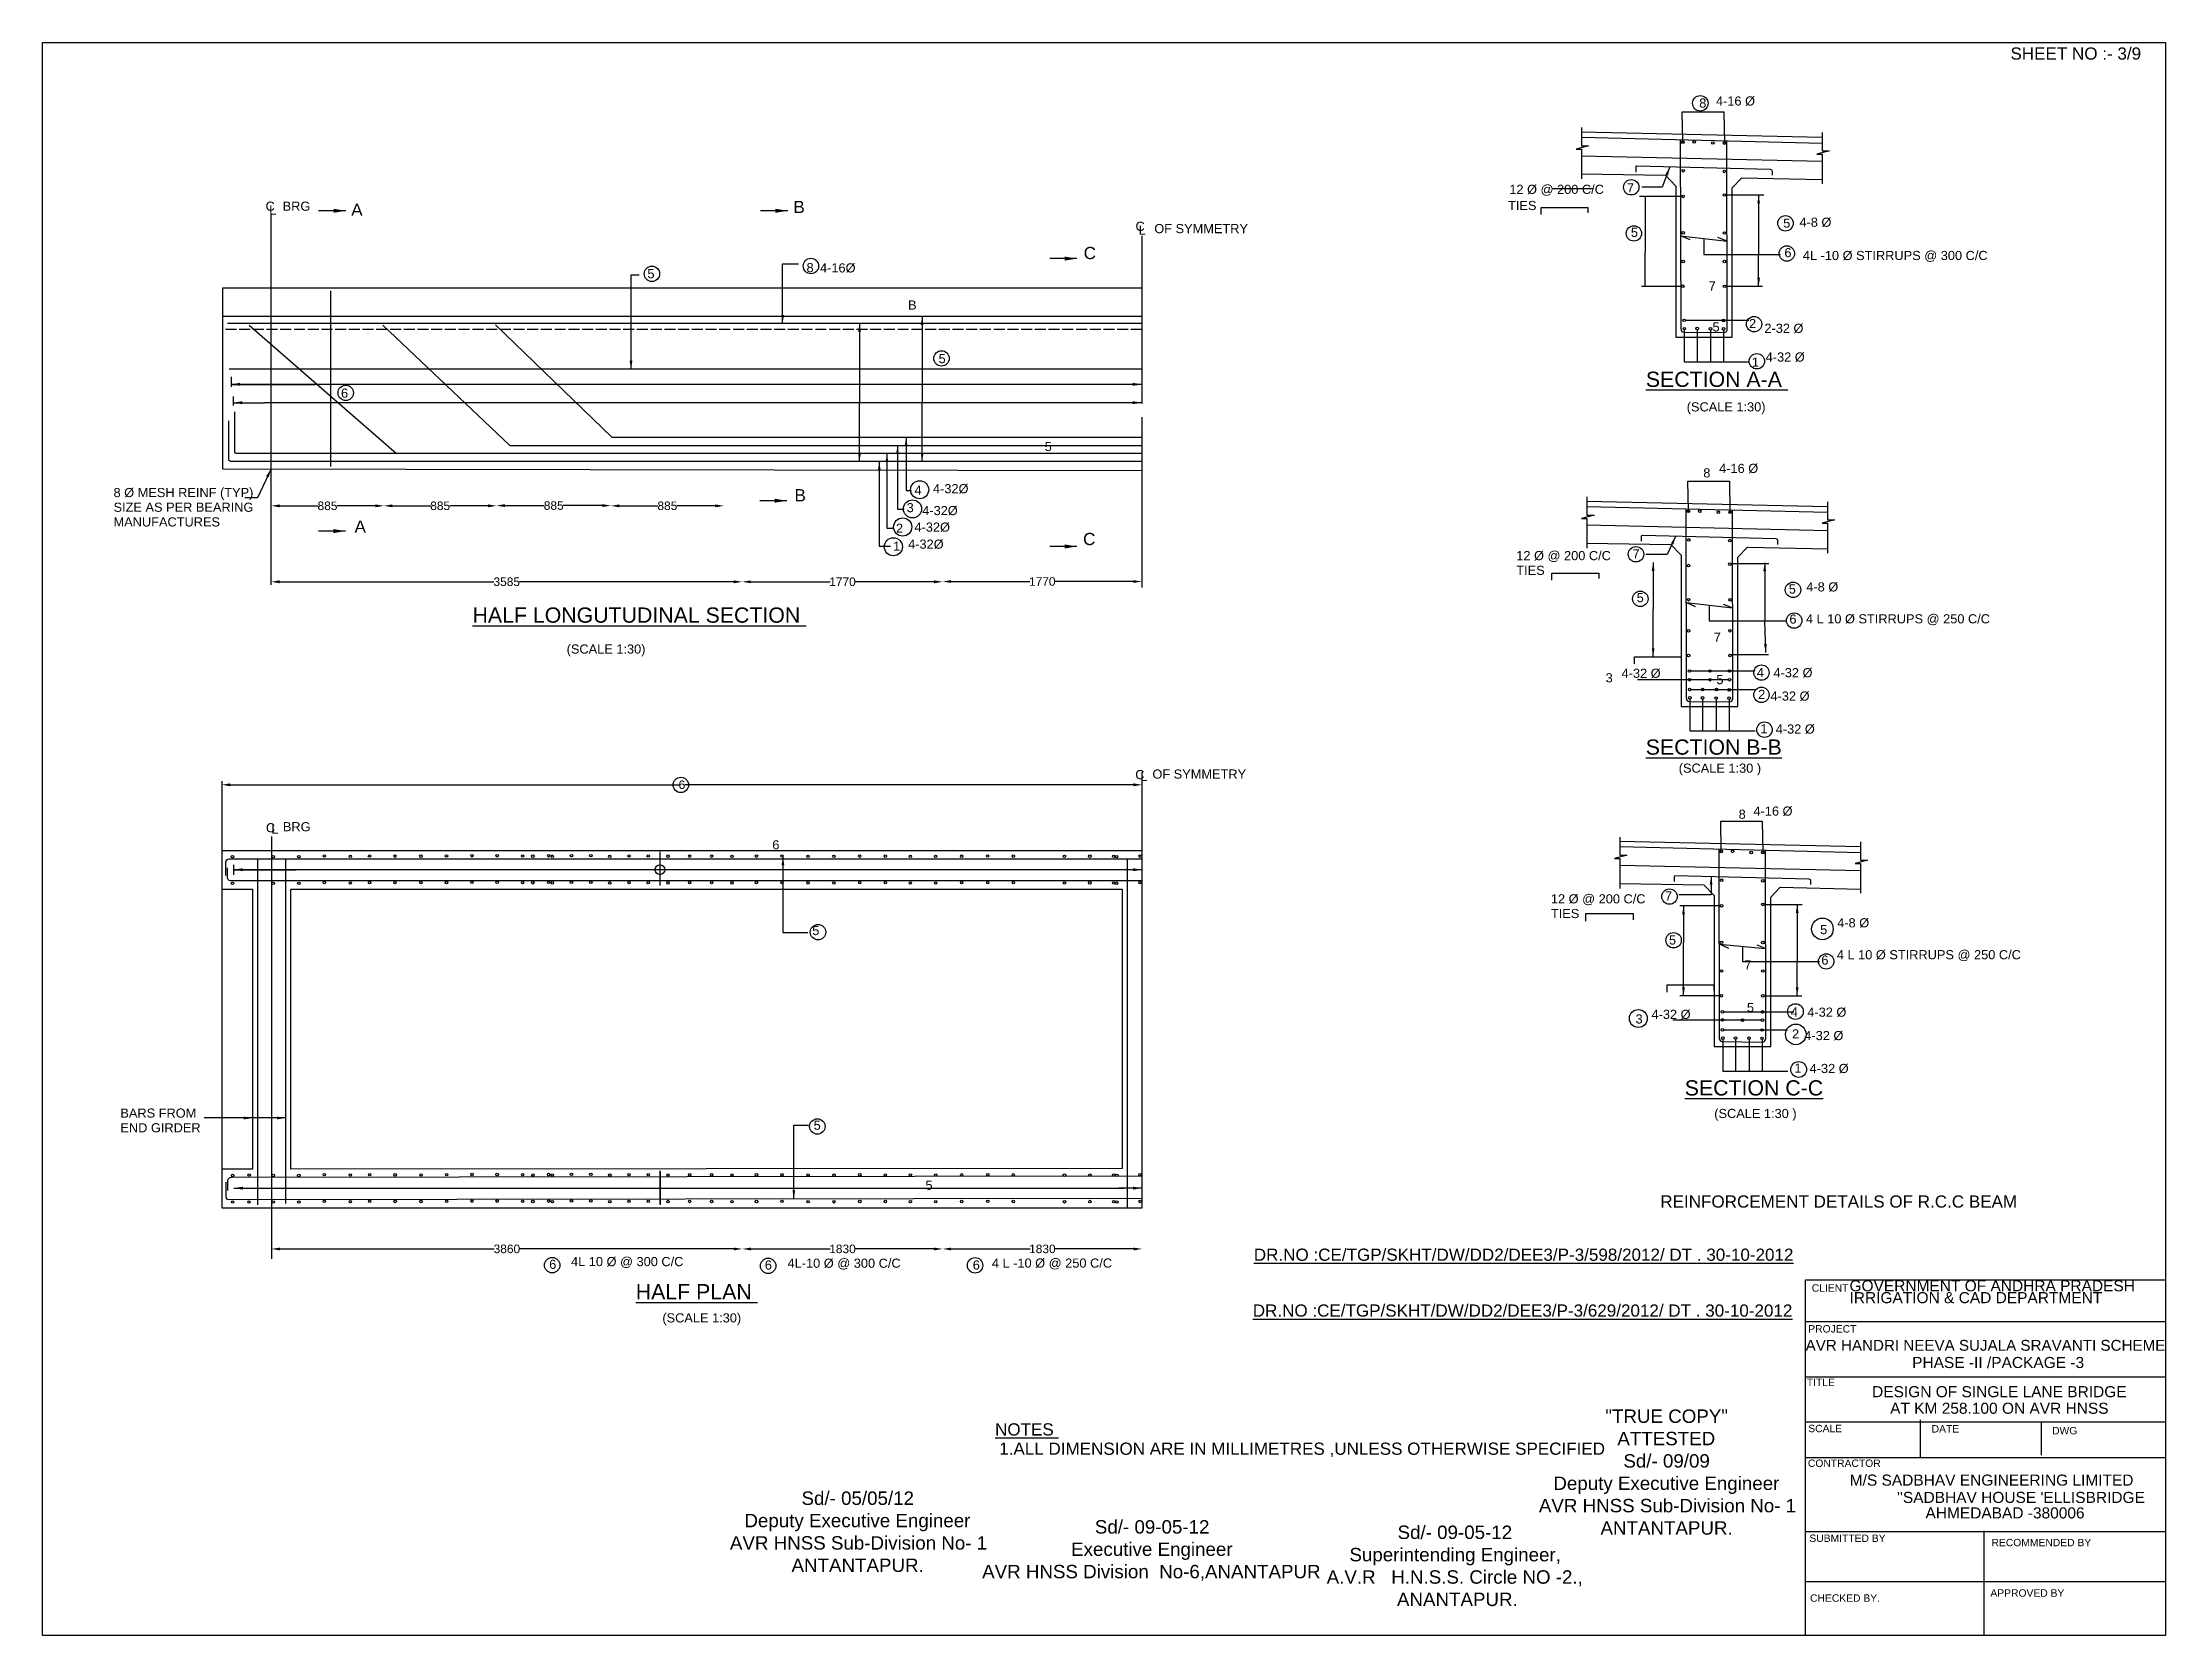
# Model space of a CAD drawing. Header units: millimetres. Extents: x 5124 to 2569963, y 2311 to 44447264.
# Drawn here: x 2552554 to 2569963, y 44434197 to 44447264 of the extents above; entities outside this region: 1.
import ezdxf

# ---------------------------------------------------------------- set-up
doc = ezdxf.new("R2010")
doc.units = ezdxf.units.MM
doc.header["$LTSCALE"] = 15
doc.header["$MEASUREMENT"] = 0
doc.linetypes.add('ACAD_ISO02W100', pattern=[15, 12, -3])
for name, color, linetype in [('DIMENSION', 7, 'Continuous'), ('DRAWING', 2, 'Continuous'), ('TEXT', 7, 'Continuous')]:
    doc.layers.add(name, color=color, linetype=linetype)
doc.styles.get("Standard").update_dxf_attribs({"font": 'arial.ttf'})
doc.dimstyles.get("Standard").update_dxf_attribs({"dimtxt": 70, "dimasz": 70, "dimexe": 0.18, "dimexo": 0.0625, "dimgap": 0.09, "dimtad": 0, "dimdec": 0, "dimzin": 0, "dimdsep": 46, "dimtxsty": 'Standard', "dimcen": 0.09, "dimse1": 1, "dimse2": 1, "dimadec": 0, "dimazin": 0, "dimtfac": 1, "dimtdec": 0, "dimtofl": 0, "dimtmove": 0, "dimatfit": 3, "dimfxl": 1, "dimtolj": 1, "dimtzin": 0, "dimarcsym": 0})

# ---------------------------------------------------------------- blocks, each defined once
blk = doc.blocks.new('*D28')
at = {"layer": 'Defpoints', "color": 0, "transparency": 16777216}
for p in [(2554430, 44443457), (2555353, 44443463), (2555353, 44443463)]:
    blk.add_point(p, dxfattribs=at)
at = {"layer": 'DIMENSION', "color": 0, "lineweight": -2, "transparency": 16777216}
for p, q in [((2554500, 44443463), (2554814, 44443463)), ((2555283, 44443463), (2554969, 44443463))]:
    blk.add_line(p, q, dxfattribs=at)
at = {"layer": 'DIMENSION', "color": 0, "transparency": 16777216}
for points in [[(2554500, 44443475), (2554500, 44443451), (2554430, 44443463)], [(2555283, 44443475), (2555283, 44443451), (2555353, 44443463)]]:
    blk.add_solid(points, dxfattribs=at)
at = {"layer": 'DIMENSION', "color": 0, "transparency": 16777216, "insert": (2554891, 44443463), "char_height": 70, "attachment_point": 5}
blk.add_mtext('\\A1;885', dxfattribs=at)
blk = doc.blocks.new('*D29')
at = {"layer": 'Defpoints', "color": 0, "transparency": 16777216}
for p in [(2555353, 44443465), (2556277, 44443465), (2556277, 44443463)]:
    blk.add_point(p, dxfattribs=at)
at = {"layer": 'DIMENSION', "color": 0, "lineweight": -2, "transparency": 16777216}
for p, q in [((2555423, 44443463), (2555737, 44443463)), ((2556207, 44443463), (2555893, 44443463))]:
    blk.add_line(p, q, dxfattribs=at)
at = {"layer": 'DIMENSION', "color": 0, "transparency": 16777216}
for points in [[(2555423, 44443475), (2555423, 44443451), (2555353, 44443463)], [(2556207, 44443475), (2556207, 44443451), (2556277, 44443463)]]:
    blk.add_solid(points, dxfattribs=at)
at = {"layer": 'DIMENSION', "color": 0, "transparency": 16777216, "insert": (2555815, 44443463), "char_height": 70, "attachment_point": 5}
blk.add_mtext('\\A1;885', dxfattribs=at)
blk = doc.blocks.new('*D30')
at = {"layer": 'Defpoints', "color": 0, "transparency": 16777216}
for p in [(2556277, 44443463), (2557215, 44443465), (2557215, 44443463)]:
    blk.add_point(p, dxfattribs=at)
at = {"layer": 'DIMENSION', "color": 0, "lineweight": -2, "transparency": 16777216}
for p, q in [((2556347, 44443465), (2556668, 44443465)), ((2557145, 44443465), (2556824, 44443465))]:
    blk.add_line(p, q, dxfattribs=at)
at = {"layer": 'DIMENSION', "color": 0, "transparency": 16777216}
for points in [[(2556347, 44443477), (2556347, 44443453), (2556277, 44443465)], [(2557145, 44443477), (2557145, 44443453), (2557215, 44443465)]]:
    blk.add_solid(points, dxfattribs=at)
at = {"layer": 'DIMENSION', "color": 0, "transparency": 16777216, "insert": (2556746, 44443465), "char_height": 70, "attachment_point": 5}
blk.add_mtext('\\A1;885', dxfattribs=at)
blk = doc.blocks.new('*D31')
at = {"layer": 'Defpoints', "color": 0, "transparency": 16777216}
for p in [(2557215, 44443465), (2558141, 44443465), (2558141, 44443463)]:
    blk.add_point(p, dxfattribs=at)
at = {"layer": 'DIMENSION', "color": 0, "lineweight": -2, "transparency": 16777216}
for p, q in [((2557285, 44443463), (2557600, 44443463)), ((2558071, 44443463), (2557756, 44443463))]:
    blk.add_line(p, q, dxfattribs=at)
at = {"layer": 'DIMENSION', "color": 0, "transparency": 16777216}
for points in [[(2557285, 44443475), (2557285, 44443451), (2557215, 44443463)], [(2558071, 44443475), (2558071, 44443451), (2558141, 44443463)]]:
    blk.add_solid(points, dxfattribs=at)
at = {"layer": 'DIMENSION', "color": 0, "transparency": 16777216, "insert": (2557678, 44443463), "char_height": 70, "attachment_point": 5}
blk.add_mtext('\\A1;885', dxfattribs=at)
blk = doc.blocks.new('*D32')
at = {"layer": 'Defpoints', "color": 0, "transparency": 16777216}
for p in [(2558292, 44442840), (2554429, 44442815), (2558292, 44442815)]:
    blk.add_point(p, dxfattribs=at)
at = {"layer": 'DIMENSION', "color": 0, "lineweight": -2, "transparency": 16777216}
for p, q in [((2554499, 44442840), (2556256, 44442840)), ((2558222, 44442840), (2556465, 44442840))]:
    blk.add_line(p, q, dxfattribs=at)
at = {"layer": 'DIMENSION', "color": 0, "transparency": 16777216}
for points in [[(2554499, 44442852), (2554499, 44442828), (2554429, 44442840)], [(2558222, 44442852), (2558222, 44442828), (2558292, 44442840)]]:
    blk.add_solid(points, dxfattribs=at)
at = {"layer": 'DIMENSION', "color": 0, "transparency": 16777216, "insert": (2556361, 44442840), "char_height": 70, "attachment_point": 5}
blk.add_mtext('\\A1;3585', dxfattribs=at)
blk = doc.blocks.new('*D33')
at = {"layer": 'Defpoints', "color": 0, "transparency": 16777216}
for p in [(2558292, 44442840), (2559935, 44442840), (2559935, 44442840)]:
    blk.add_point(p, dxfattribs=at)
at = {"layer": 'DIMENSION', "color": 0, "lineweight": -2, "transparency": 16777216}
for p, q in [((2558362, 44442840), (2559013, 44442840)), ((2559865, 44442840), (2559215, 44442840))]:
    blk.add_line(p, q, dxfattribs=at)
at = {"layer": 'DIMENSION', "color": 0, "transparency": 16777216}
for points in [[(2558362, 44442852), (2558362, 44442828), (2558292, 44442840)], [(2559865, 44442852), (2559865, 44442828), (2559935, 44442840)]]:
    blk.add_solid(points, dxfattribs=at)
at = {"layer": 'DIMENSION', "color": 0, "transparency": 16777216, "insert": (2559114, 44442840), "char_height": 70, "attachment_point": 5}
blk.add_mtext('\\A1;1770', dxfattribs=at)
blk = doc.blocks.new('*D34')
at = {"layer": 'Defpoints', "color": 0, "transparency": 16777216}
for p in [(2559935, 44442840), (2561569, 44442842), (2561569, 44442840)]:
    blk.add_point(p, dxfattribs=at)
at = {"layer": 'DIMENSION', "color": 0, "lineweight": -2, "transparency": 16777216}
for p, q in [((2560005, 44442842), (2560651, 44442842)), ((2561499, 44442842), (2560853, 44442842))]:
    blk.add_line(p, q, dxfattribs=at)
at = {"layer": 'DIMENSION', "color": 0, "transparency": 16777216}
for points in [[(2560005, 44442854), (2560005, 44442831), (2559935, 44442842)], [(2561499, 44442854), (2561499, 44442831), (2561569, 44442842)]]:
    blk.add_solid(points, dxfattribs=at)
at = {"layer": 'DIMENSION', "color": 0, "transparency": 16777216, "insert": (2560752, 44442842), "char_height": 70, "attachment_point": 5}
blk.add_mtext('\\A1;1770', dxfattribs=at)
blk = doc.blocks.new('*D35')
at = {"layer": 'Defpoints', "color": 0, "transparency": 16777216}
for p in [(2554024, 44441165), (2561570, 44441175), (2561570, 44441165)]:
    blk.add_point(p, dxfattribs=at)
at = {"layer": 'DIMENSION', "color": 0, "lineweight": -2, "transparency": 16777216}
for p, q in [((2554094, 44441175), (2557774, 44441175)), ((2561500, 44441175), (2557820, 44441175))]:
    blk.add_line(p, q, dxfattribs=at)
at = {"layer": 'DIMENSION', "color": 0, "transparency": 16777216}
for points in [[(2554094, 44441187), (2554094, 44441163), (2554024, 44441175)], [(2561500, 44441187), (2561500, 44441163), (2561570, 44441175)]]:
    blk.add_solid(points, dxfattribs=at)
at = {"layer": 'DIMENSION', "color": 0, "transparency": 16777216, "insert": (2557797, 44441175), "char_height": 70, "attachment_point": 5}
blk.add_mtext('\\A1;6', dxfattribs=at)
blk = doc.blocks.new('*D36')
at = {"layer": 'Defpoints', "color": 0, "transparency": 16777216}
for p in [(2554431, 44437337), (2558293, 44437368), (2558293, 44437337)]:
    blk.add_point(p, dxfattribs=at)
at = {"layer": 'DIMENSION', "color": 0, "lineweight": -2, "transparency": 16777216}
for p, q in [((2554501, 44437368), (2556258, 44437368)), ((2558223, 44437368), (2556467, 44437368))]:
    blk.add_line(p, q, dxfattribs=at)
at = {"layer": 'DIMENSION', "color": 0, "transparency": 16777216}
for points in [[(2554501, 44437379), (2554501, 44437356), (2554431, 44437368)], [(2558223, 44437379), (2558223, 44437356), (2558293, 44437368)]]:
    blk.add_solid(points, dxfattribs=at)
at = {"layer": 'DIMENSION', "color": 0, "transparency": 16777216, "insert": (2556362, 44437368), "char_height": 70, "attachment_point": 5}
blk.add_mtext('\\A1;3860', dxfattribs=at)
blk = doc.blocks.new('*D37')
at = {"layer": 'Defpoints', "color": 0, "transparency": 16777216}
for p in [(2558293, 44437368), (2559935, 44437368), (2559935, 44437368)]:
    blk.add_point(p, dxfattribs=at)
at = {"layer": 'DIMENSION', "color": 0, "lineweight": -2, "transparency": 16777216}
for p, q in [((2558363, 44437368), (2559013, 44437368)), ((2559865, 44437368), (2559215, 44437368))]:
    blk.add_line(p, q, dxfattribs=at)
at = {"layer": 'DIMENSION', "color": 0, "transparency": 16777216}
for points in [[(2558363, 44437379), (2558363, 44437356), (2558293, 44437368)], [(2559865, 44437379), (2559865, 44437356), (2559935, 44437368)]]:
    blk.add_solid(points, dxfattribs=at)
at = {"layer": 'DIMENSION', "color": 0, "transparency": 16777216, "insert": (2559114, 44437368), "char_height": 70, "attachment_point": 5}
blk.add_mtext('\\A1;1830', dxfattribs=at)
blk = doc.blocks.new('*D38')
at = {"layer": 'Defpoints', "color": 0, "transparency": 16777216}
for p in [(2559935, 44437368), (2561571, 44437368), (2561571, 44437368)]:
    blk.add_point(p, dxfattribs=at)
at = {"layer": 'DIMENSION', "color": 0, "lineweight": -2, "transparency": 16777216}
for p, q in [((2560005, 44437368), (2560652, 44437368)), ((2561501, 44437368), (2560854, 44437368))]:
    blk.add_line(p, q, dxfattribs=at)
at = {"layer": 'DIMENSION', "color": 0, "transparency": 16777216}
for points in [[(2560005, 44437379), (2560005, 44437356), (2559935, 44437368)], [(2561501, 44437379), (2561501, 44437356), (2561571, 44437368)]]:
    blk.add_solid(points, dxfattribs=at)
at = {"layer": 'DIMENSION', "color": 0, "transparency": 16777216, "insert": (2560753, 44437368), "char_height": 70, "attachment_point": 5}
blk.add_mtext('\\A1;1830', dxfattribs=at)

msp = doc.modelspace()

# ---------------------------------------------------------------- linework, layer by layer
at = {"layer": 'DIMENSION', "color": 0}
msp.add_lwpolyline([(2569962.9, 44434198), (2552553.7, 44434198), (2552553.7, 44447263.9), (2569962.9, 44447263.9)], close=True, dxfattribs=at)
for points in [[(2565696.8, 44446001), (2565696.8, 44445542.4)], [(2565696.8, 44445261.5), (2565696.8, 44445542.4)], [(2565995.4, 44445261.5), (2565665.7, 44445261.5)], [(2566400.3, 44442989.8), (2566709.1, 44442989.8)], [(2566395.8, 44442244.8), (2566707.5, 44442244.8)], [(2565209.3, 44440055.3), (2565209.3, 44440120), (2565598.1, 44440120), (2565598.1, 44440067)]]:
    msp.add_lwpolyline(points, dxfattribs=at)
for centre, radius in [((2566147.9, 44446764.7), 63.2), ((2565581.8, 44446076), 63.2), ((2566846.2, 44445780.5), 63.2), ((2565603.4, 44445697.4), 63.2), ((2558855, 44445430.1), 63.2), ((2566857.5, 44445532.5), 63.2), ((2557551.4, 44445365.8), 63.2), ((2566589.2, 44444953.2), 63.2), ((2559926.1, 44444672.5), 63.2), ((2566611.8, 44444648.9), 63.2), ((2555040.4, 44444389.6), 63.2), ((2565620.6, 44443065.9), 63.2), ((2566908.3, 44442774.2), 63.2), ((2565656, 44442700.3), 63.2), ((2566917.3, 44442521.9), 63.2), ((2566649.3, 44442095.5), 63.2), ((2566649.3, 44441913), 63.2), ((2566674, 44441627), 63.2), ((2557788.3, 44441173.8), 63.2), ((2565895.4, 44440258.2), 63.2), ((2567149.3, 44439993), 88.5), ((2558913.3, 44439966.4), 63.2), ((2565929.1, 44439899.8), 63.2), ((2567180.2, 44439726.1), 63.2), ((2566928.1, 44439315), 64.6), ((2566930.9, 44439127.9), 84.5), ((2566954.7, 44438840.1), 64.6), ((2558907.7, 44438372.1), 63.2), ((2556733.4, 44437235), 63.2), ((2558504.8, 44437229.5), 63.2), ((2560201.1, 44437233.4), 63.2)]:
    msp.add_circle(centre, radius, dxfattribs=at)
at = {"layer": 'DIMENSION'}
for centre, radius in [((2559746.3, 44443595.1), 74.3), ((2559607.5, 44443289.6), 74.3), ((2559688, 44443438), 74.3), ((2559531, 44443127.6), 74.3), ((2557616.4, 44440478.5), 40.2)]:
    msp.add_circle(centre, radius, dxfattribs=at)
at = {"layer": 'DRAWING', "color": 0}
for points in [[(2566005.2, 44446446.4), (2566000.1, 44446694.6), (2566340.8, 44446694.6), (2566346, 44446438.5)], [(2565172.8, 44446565.5), (2565172.8, 44446416), (2565230.9, 44446416), (2565129.1, 44446388.6), (2565172.8, 44446388.6), (2565172.8, 44446144.1)], [(2565172.8, 44446530.7), (2567146, 44446486.6)], [(2565172.8, 44446486.6), (2567146, 44446439)], [(2567146, 44446525.3), (2567146, 44446375.8), (2567204.2, 44446375.8), (2567102.3, 44446348.4), (2567146, 44446348.4), (2567146, 44446103.9)], [(2565172.8, 44446334.6), (2567146, 44446290.6)], [(2565172.8, 44446185.2), (2565861.7, 44446174.1), (2565946, 44446086.1), (2565946, 44444846.5), (2566410, 44444846.5), (2566410, 44446071.9), (2566488.3, 44446153.1), (2567146, 44446139.1)], [(2565265.2, 44446062.4), (2564932.6, 44446062.4)], [(2565996.1, 44446001), (2565649.5, 44446001)], [(2566356.3, 44446013), (2566669.7, 44446013)], [(2554428.7, 44442815.1), (2554428.7, 44445860.7)], [(2561568.9, 44445677.8), (2561568.9, 44444301.7)], [(2566064.7, 44445645.7), (2565985.6, 44445679.1), (2566367.9, 44445634.4), (2566292.8, 44445663.7)], [(2566176.8, 44445656.7), (2566176.8, 44445525.8), (2566804.4, 44445525.8)], [(2566356.9, 44445263.6), (2566658.7, 44445263.6)], [(2561568.9, 44445248.7), (2554029.3, 44445248.7), (2554029.3, 44443766.4), (2561568.9, 44443754)], [(2554915.7, 44445226.5), (2554915.7, 44443785.4)], [(2561568.9, 44445016.3), (2554029.3, 44445016.3)], [(2561568.9, 44444958.7), (2554070.6, 44444958.7)], [(2554247.6, 44444946.3), (2555457.4, 44443891.4)], [(2555345.5, 44444946.1), (2556386, 44443957.6), (2561568.9, 44443957.6)], [(2561568.9, 44444024.8), (2557224.4, 44444024.8), (2556268, 44444948.9)], [(2566025.9, 44444984.7), (2566546.6, 44444984.7)], [(2566016.9, 44444905.7), (2566016.9, 44444645.3), (2566551.2, 44444645.3)], [(2566121.6, 44444906.7), (2566121.6, 44444645.3)], [(2566232.2, 44444904.6), (2566232.2, 44444645.3)], [(2566339.1, 44444904), (2566339.1, 44444645.3)], [(2561568.9, 44444583.2), (2554085.5, 44444583.2)], [(2554099.8, 44444521.5), (2554099.8, 44444440.4)], [(2554117.1, 44444359.2), (2554117.1, 44444284.9)], [(2561568.9, 44444190.9), (2561568.9, 44442793.7)], [(2565218.2, 44443537), (2565218.2, 44443387.4), (2565276.3, 44443387.4), (2565174.5, 44443360.1), (2565218.2, 44443360.1), (2565218.2, 44443115.5)], [(2566050.6, 44443417.9), (2566045.5, 44443666.1), (2566386.2, 44443666.1), (2566391.4, 44443410)], [(2565218.2, 44443502.1), (2567191.4, 44443458.1)], [(2565218.2, 44443458.1), (2567191.4, 44443410.5)], [(2567191.4, 44443496.8), (2567191.4, 44443347.2), (2567249.6, 44443347.2), (2567147.7, 44443319.9), (2567191.4, 44443319.9), (2567191.4, 44443075.3)], [(2565218.2, 44443306.1), (2567191.4, 44443262.1)], [(2565218.2, 44443156.6), (2565907.1, 44443145.6), (2565991.3, 44443057.6), (2565991.3, 44441818), (2566455.4, 44441818), (2566455.4, 44443043.4), (2566533.7, 44443124.6), (2567191.4, 44443110.6)], [(2566107.7, 44442635.7), (2566031, 44442670.2), (2566413.3, 44442625.5), (2566339.5, 44442654.9)], [(2566219.5, 44442648.1), (2566219.5, 44442518.5), (2566849.1, 44442518.5)], [(2566376.8, 44442036.9), (2565633.3, 44442036.9)], [(2566070.3, 44442109.8), (2566596.4, 44442109.8)], [(2566071.3, 44441956.2), (2566592, 44441956.2)], [(2566062.2, 44441877.2), (2566062.2, 44441616.8), (2566596.5, 44441616.8)], [(2566167, 44441878.2), (2566167, 44441616.8)], [(2566277.6, 44441876.1), (2566277.6, 44441616.8)], [(2566384.5, 44441875.5), (2566384.5, 44441616.8)], [(2561570, 44440391.4), (2561570, 44441265.7)], [(2554023.6, 44441203.5), (2554023.6, 44437704.3), (2561570, 44437704.3), (2561570, 44438033.4)], [(2554431, 44440751.5), (2554431, 44437287.9)], [(2565487.8, 44440746.5), (2565487.8, 44440596.9), (2565546, 44440596.9), (2565444.2, 44440569.5), (2565487.8, 44440569.5), (2565487.8, 44440325)], [(2566320.3, 44440627.4), (2566315.2, 44440875.5), (2566655.9, 44440875.5), (2566661, 44440619.5)], [(2554023.6, 44440636.1), (2561570, 44440636.1)], [(2554317.8, 44440567.4), (2554317.8, 44437730.6)], [(2554546.8, 44440567.4), (2554546.8, 44437740.8)], [(2557616.4, 44440623.9), (2557616.4, 44440349)], [(2561448.5, 44440567.4), (2561448.5, 44437704.3)], [(2565487.8, 44440711.6), (2567461.1, 44440667.6)], [(2565487.8, 44440667.6), (2567461.1, 44440620)], [(2567461.1, 44440706.3), (2567461.1, 44440556.7), (2567519.2, 44440556.7), (2567417.4, 44440529.3), (2567461.1, 44440529.3), (2567461.1, 44440284.8)], [(2554121.3, 44440519.8), (2554121.3, 44440437.3)], [(2561570, 44438033.4), (2561570, 44440391.4)], [(2565487.8, 44440515.6), (2567461.1, 44440471.5)], [(2554023.6, 44440319.9), (2554274.8, 44440319.9), (2554274.8, 44438022.6), (2554023.6, 44438022.6)], [(2554590.9, 44438022.6), (2554590.9, 44440319.9), (2561408.5, 44440319.9)], [(2561408.5, 44440319.9), (2561408.5, 44438027.8)], [(2565487.8, 44440366.1), (2566176.8, 44440355.1), (2566261, 44440267), (2566261, 44439027.4), (2566725.1, 44439027.4), (2566725.1, 44440252.8), (2566803.4, 44440334), (2567461.1, 44440320)], [(2566311.2, 44440182), (2565981.2, 44440182)], [(2566671.4, 44440194), (2566983.6, 44440194)], [(2566382.2, 44439833.5), (2566306.6, 44439869), (2566683, 44439832.9), (2566613.3, 44439858.7)], [(2566494.8, 44439851), (2566494.8, 44439724.4), (2567124.8, 44439724.4)], [(2566310.2, 44439444.9), (2565980.2, 44439444.9)], [(2566671.9, 44439444.6), (2566981.8, 44439444.6)], [(2566648.1, 44439245), (2565921.7, 44439245)], [(2566341, 44439313.2), (2566916.2, 44439313.2)], [(2566331.9, 44439086.6), (2566331.9, 44438826.2), (2566866.2, 44438826.2)], [(2566341, 44439165.7), (2566861.7, 44439165.7)], [(2566436.7, 44439087.6), (2566436.7, 44438826.2)], [(2566547.3, 44439085.6), (2566547.3, 44438826.2)], [(2566654.2, 44439084.9), (2566654.2, 44438826.2)], [(2561408.5, 44438027.8), (2554590.9, 44438022.6)], [(2557616.9, 44438009.5), (2557616.9, 44437734.6)], [(2557619.7, 44438002.3), (2557619.7, 44437728.5)]]:
    msp.add_lwpolyline(points, dxfattribs=at)
for points in [[(2565983.5, 44446467.1), (2565987.7, 44444913.8, 0.4069343), (2566013, 44444888), (2566341.7, 44444884.2, 0.4479327), (2566369.4, 44444914.6), (2566366.3, 44446457.8)], [(2565620.7, 44446201.2), (2565620.7, 44446242.5, -0.3502218), (2565627.7, 44446251.3), (2566722, 44446223.2, -0.4307985), (2566736, 44446207.6), (2566736, 44446175.4)], [(2561568.9, 44443891.4), (2554144.5, 44443891.4, -0.3601438), (2554130.9, 44443902.6), (2554130.9, 44444233.9)], [(2561568.9, 44443825.5), (2554102.6, 44443825.5, -0.3910702), (2554080.9, 44443845.6), (2554080.9, 44444161.6)], [(2566028.9, 44443438.6), (2566033.1, 44441885.3, 0.4069343), (2566058.4, 44441859.5), (2566387.1, 44441855.7, 0.4479327), (2566414.7, 44441886), (2566411.7, 44443429.3)], [(2565666.1, 44443172.7), (2565666.1, 44443213.9, -0.3502218), (2565673.1, 44443222.7), (2566767.4, 44443194.6, -0.4307985), (2566781.3, 44443179.1), (2566781.3, 44443146.9)], [(2554057.9, 44440430.1), (2554057.9, 44440542.2, -0.4218918), (2554083.8, 44440567.4), (2561570, 44440567.4)], [(2566298.6, 44440648), (2566302.8, 44439094.7, 0.4069343), (2566328.1, 44439069), (2566656.7, 44439065.2, 0.4479327), (2566684.4, 44439095.5), (2566681.4, 44440638.8)], [(2554067.3, 44440494.9), (2554067.3, 44440423.4, 0.3352746), (2554093.3, 44440388.9), (2561570, 44440388.9)], [(2565935.8, 44440382.1), (2565935.8, 44440423.4, -0.3502218), (2565942.8, 44440432.2), (2567037.1, 44440404.1, -0.4307985), (2567051, 44440388.6), (2567051, 44440356.3)], [(2561570, 44437963.8), (2554104.4, 44437954.8, 0.4340642), (2554070.3, 44437918.3), (2554070.3, 44437846.5)], [(2554057.1, 44437914.6), (2554057.1, 44437796.2, 0.4169898), (2554080.1, 44437773.4), (2561570, 44437783.7)]]:
    msp.add_lwpolyline(points, format="xyb", dxfattribs=at)
at = {"layer": 'DRAWING', "color": 0, "linetype": 'ACAD_ISO02W100', "ltscale": 0.5}
msp.add_lwpolyline([(2561568.9, 44444908.4), (2554029.3, 44444908.4)], dxfattribs=at)
at = {"layer": 'DRAWING', "color": 0}
for centre, radius in [((2566005.2, 44446446.4), 10.6), ((2566098, 44446447.7), 10.6), ((2566250.5, 44446439.3), 10.6), ((2566346, 44446438.5), 10.6), ((2566008.3, 44446211.8), 10.6), ((2566344.9, 44446206.3), 10.6), ((2566006.7, 44446001.2), 10.6), ((2566345.7, 44446013), 10.6), ((2566007.1, 44445701.7), 10.6), ((2566346.1, 44445700.7), 10.6), ((2566006.5, 44445466.6), 10.6), ((2566345.7, 44445467), 10.6), ((2566005.7, 44445263.9), 10.6), ((2566346.3, 44445263.6), 10.6), ((2566015.4, 44444984.7), 10.6), ((2566016.9, 44444916.3), 10.6), ((2566121.6, 44444917.3), 10.6), ((2566232.2, 44444915.2), 10.6), ((2566339.1, 44444983.1), 10.6), ((2566339.1, 44444914.6), 10.6), ((2566050.6, 44443417.9), 10.6), ((2566143.3, 44443419.2), 10.6), ((2566295.9, 44443410.8), 10.6), ((2566391.4, 44443410), 10.6), ((2566053.6, 44443183.3), 10.6), ((2566390.3, 44443177.8), 10.6), ((2566052.1, 44442972.7), 10.6), ((2566391.1, 44442984.5), 10.6), ((2566052.4, 44442693), 10.6), ((2566391.4, 44442691.9), 10.6), ((2566051.9, 44442438.1), 10.6), ((2566391.1, 44442438.5), 10.6), ((2566051.1, 44442235.4), 10.6), ((2566391.7, 44442235.1), 10.6), ((2566059.8, 44442108.1), 10.6), ((2566059.8, 44442036.9), 10.6), ((2566060.7, 44441956.2), 10.6), ((2566167.3, 44441956.2), 10.6), ((2566227.5, 44442108.1), 10.6), ((2566227.5, 44442036.9), 10.6), ((2566279.9, 44441956.2), 10.6), ((2566384.5, 44441954.5), 10.6), ((2566387.4, 44442108.1), 10.6), ((2566387.4, 44442036.9), 10.6), ((2566062.2, 44441887.7), 10.6), ((2566167, 44441888.8), 10.6), ((2566277.6, 44441886.7), 10.6), ((2566384.5, 44441886.1), 10.6), ((2554112.2, 44440585), 10.1), ((2554445.3, 44440585), 10.1), ((2554655.7, 44440585), 10.1), ((2554865.2, 44440591.7), 10.1), ((2555078.3, 44440588.3), 10.1), ((2555235.8, 44440591.4), 10.1), ((2555445.2, 44440590), 10.1), ((2555656.8, 44440589.6), 10.1), ((2555867.1, 44440591.4), 10.1), ((2556075.6, 44440592.7), 10.1), ((2556282.1, 44440592.7), 10.1), ((2556490.6, 44440590.9), 10.1), ((2556574.6, 44440589.5), 10.1), ((2556704, 44440592.7), 10.1), ((2556734.4, 44440589.1), 10.1), ((2556891.7, 44440593.5), 10.1), ((2557050.1, 44440594.2), 10.1), ((2557205.8, 44440588.8), 10.1), ((2557363.2, 44440591.2), 10.1), ((2557520.9, 44440591.2), 10.1), ((2557683.2, 44440589.3), 10.1), ((2557860, 44440590), 10.1), ((2558040.6, 44440589.9), 10.1), ((2558208.3, 44440588.9), 10.1), ((2558408.4, 44440589.9), 10.1), ((2558617.1, 44440590.4), 10.1), ((2558831.6, 44440588.9), 10.1), ((2559043.3, 44440587.4), 10.1), ((2559255.3, 44440589.9), 10.1), ((2559465, 44440589.7), 10.1), ((2559670.7, 44440588.2), 10.1), ((2559877.9, 44440588.2), 10.1), ((2560090.7, 44440589.8), 10.1), ((2560304.8, 44440590.8), 10.1), ((2560514.1, 44440589.8), 10.1), ((2560933.9, 44440587.4), 10.1), ((2561142, 44440589.3), 10.1), ((2561338.2, 44440588.4), 10.1), ((2561362.8, 44440586), 10.1), ((2561553.8, 44440590), 10.1), ((2566320.3, 44440627.4), 10.6), ((2566413, 44440628.7), 10.6), ((2566565.6, 44440620.3), 10.6), ((2566661, 44440619.5), 10.6), ((2566323.3, 44440392.8), 10.6), ((2566660, 44440387.3), 10.6), ((2554112.2, 44440366.8), 10.1), ((2554445.3, 44440366.8), 10.1), ((2554655.7, 44440366.8), 10.1), ((2554865.2, 44440373.5), 10.1), ((2555078.3, 44440370), 10.1), ((2555235.8, 44440373.2), 10.1), ((2555445.2, 44440371.8), 10.1), ((2555656.8, 44440371.4), 10.1), ((2555867.1, 44440373.1), 10.1), ((2556075.6, 44440374.5), 10.1), ((2556282.1, 44440374.5), 10.1), ((2556490.6, 44440372.6), 10.1), ((2556574.6, 44440371.3), 10.1), ((2556704, 44440374.5), 10.1), ((2556734.4, 44440370.8), 10.1), ((2556891.7, 44440375.3), 10.1), ((2557050.1, 44440375.9), 10.1), ((2557205.8, 44440370.5), 10.1), ((2557363.2, 44440372.9), 10.1), ((2557520.9, 44440372.9), 10.1), ((2557683.2, 44440371.1), 10.1), ((2557860, 44440371.8), 10.1), ((2558040.6, 44440371.6), 10.1), ((2558208.3, 44440370.7), 10.1), ((2558408.4, 44440371.7), 10.1), ((2558617.1, 44440372.2), 10.1), ((2558831.6, 44440370.7), 10.1), ((2559043.3, 44440369.2), 10.1), ((2559255.3, 44440371.7), 10.1), ((2559465, 44440371.4), 10.1), ((2559670.7, 44440370), 10.1), ((2559877.9, 44440369.9), 10.1), ((2560090.7, 44440371.6), 10.1), ((2560304.8, 44440372.6), 10.1), ((2560514.1, 44440371.6), 10.1), ((2560933.9, 44440369.1), 10.1), ((2561142, 44440371.1), 10.1), ((2561338.2, 44440370.1), 10.1), ((2561362.8, 44440367.7), 10.1), ((2561553.8, 44440371.8), 10.1), ((2566321.8, 44440182.2), 10.6), ((2566660.8, 44440194), 10.6), ((2566322.1, 44439882.7), 10.6), ((2566661.1, 44439881.6), 10.6), ((2566321.6, 44439647.6), 10.6), ((2566660.7, 44439648), 10.6), ((2566320.8, 44439444.9), 10.6), ((2566661.3, 44439444.6), 10.6), ((2566330.4, 44439313.2), 10.6), ((2566330.4, 44439246.4), 10.6), ((2566330.4, 44439165.7), 10.6), ((2566493.4, 44439245), 10.6), ((2566654.2, 44439164), 10.6), ((2566658.7, 44439311.9), 10.6), ((2566658.7, 44439245), 10.6), ((2566331.9, 44439097.2), 10.6), ((2566436.7, 44439098.2), 10.6), ((2566547.3, 44439096.2), 10.6), ((2566654.2, 44439095.5), 10.6), ((2554112.6, 44437970.6), 10.1), ((2554248.4, 44437974.9), 10.1), ((2554445.8, 44437970.6), 10.1), ((2554656.1, 44437970.6), 10.1), ((2554865.6, 44437977.3), 10.1), ((2555078.7, 44437973.8), 10.1), ((2555236.2, 44437977), 10.1), ((2555445.7, 44437975.6), 10.1), ((2555657.2, 44437975.2), 10.1), ((2555867.5, 44437977), 10.1), ((2556076, 44437978.3), 10.1), ((2556282.5, 44437978.3), 10.1), ((2556491, 44437976.5), 10.1), ((2556575.1, 44437975.1), 10.1), ((2556704.4, 44437978.3), 10.1), ((2556734.8, 44437974.7), 10.1), ((2556892.1, 44437979.1), 10.1), ((2557050.5, 44437979.8), 10.1), ((2557206.3, 44437974.4), 10.1), ((2557363.6, 44437976.8), 10.1), ((2557521.4, 44437976.8), 10.1), ((2557683.6, 44437974.9), 10.1), ((2557860.4, 44437975.6), 10.1), ((2558041, 44437975.5), 10.1), ((2558208.7, 44437974.5), 10.1), ((2558408.8, 44437975.5), 10.1), ((2558617.5, 44437976), 10.1), ((2558832, 44437974.5), 10.1), ((2559043.7, 44437973), 10.1), ((2559255.7, 44437975.5), 10.1), ((2559465.4, 44437975.2), 10.1), ((2559671.1, 44437973.8), 10.1), ((2559878.3, 44437973.7), 10.1), ((2560091.2, 44437975.4), 10.1), ((2560305.3, 44437976.4), 10.1), ((2560514.5, 44437975.4), 10.1), ((2560934.4, 44437972.9), 10.1), ((2561142.5, 44437974.9), 10.1), ((2561338.6, 44437974), 10.1), ((2561363.3, 44437971.5), 10.1), ((2561554.3, 44437975.6), 10.1), ((2554112.6, 44437752.4), 10.1), ((2554247.4, 44437753.4), 10.1), ((2554445.8, 44437752.4), 10.1), ((2554656.1, 44437752.4), 10.1), ((2554865.6, 44437759), 10.1), ((2555078.7, 44437755.6), 10.1), ((2555236.2, 44437758.8), 10.1), ((2555445.7, 44437757.4), 10.1), ((2555657.2, 44437756.9), 10.1), ((2555867.5, 44437758.7), 10.1), ((2556076, 44437760.1), 10.1), ((2556282.5, 44437760.1), 10.1), ((2556491, 44437758.2), 10.1), ((2556575.1, 44437756.9), 10.1), ((2556704.4, 44437760.1), 10.1), ((2556734.8, 44437756.4), 10.1), ((2556892.1, 44437760.9), 10.1), ((2557050.5, 44437761.5), 10.1), ((2557206.3, 44437756.1), 10.1), ((2557363.6, 44437758.5), 10.1), ((2557521.4, 44437758.5), 10.1), ((2557683.6, 44437756.7), 10.1), ((2557860.4, 44437757.4), 10.1), ((2558041, 44437757.2), 10.1), ((2558208.7, 44437756.2), 10.1), ((2558408.8, 44437757.3), 10.1), ((2558617.5, 44437757.7), 10.1), ((2558832, 44437756.2), 10.1), ((2559043.7, 44437754.8), 10.1), ((2559255.7, 44437757.3), 10.1), ((2559465.4, 44437757), 10.1), ((2559671.1, 44437755.5), 10.1), ((2559878.3, 44437755.5), 10.1), ((2560091.2, 44437757.1), 10.1), ((2560305.3, 44437758.2), 10.1), ((2560514.5, 44437757.1), 10.1), ((2560934.4, 44437754.7), 10.1), ((2561142.5, 44437756.7), 10.1), ((2561338.6, 44437755.7), 10.1), ((2561363.3, 44437753.3), 10.1), ((2561554.3, 44437757.4), 10.1)]:
    msp.add_circle(centre, radius, dxfattribs=at)
at = {"layer": 'TEXT', "color": 0}
for points in [[(2564842.9, 44445852.2), (2564842.9, 44445910.5), (2565226.8, 44445910.5), (2565226.8, 44445865.6)], [(2564930.9, 44442853), (2564930.9, 44442911.3), (2565314.8, 44442911.3), (2565314.8, 44442866.4)], [(2565608.1, 44442166.9), (2565608.1, 44442225.2), (2565992, 44442225.2), (2565992, 44442180.3)], [(2565874.9, 44439475), (2565874.9, 44439533.3), (2566258.8, 44439533.3), (2566258.8, 44439488.4)], [(2567011.5, 44436772.4), (2569962.9, 44436772.4)], [(2567011.5, 44436319.1), (2569962.9, 44436319.1)], [(2567011.5, 44435950.4), (2569962.9, 44435950.4)], [(2567953.9, 44435662.7), (2567953.9, 44435967.2)], [(2568945.5, 44435676.3), (2568945.5, 44435953.6)], [(2567011.5, 44435656.1), (2569962.9, 44435656.1)], [(2567011.5, 44435049), (2569962.9, 44435049)], [(2568475.3, 44434196.8), (2568475.3, 44435056)], [(2567011.5, 44434639.7), (2569962.9, 44434639.7)]]:
    msp.add_lwpolyline(points, dxfattribs=at)
msp.add_lwpolyline([(2569962.9, 44434198), (2567011.5, 44434198), (2567011.5, 44437115.4), (2569962.9, 44437115.4)], close=True, dxfattribs=at)
msp.add_circle((2565639.8, 44439258.3), 73.7, dxfattribs=at)

# ---------------------------------------------------------------- texts
at = {"layer": 'DIMENSION', "char_height": 110, "attachment_point": 1}
for s, insert, width in [('\\pi600.95;Sd/- 05/05/12 \\P\\pi132.85;{\\C0;Deputy Executive Engineer  \\P\\pi14.219;AVR HNSS Sub-Division No- 1 \\P\\pi519.31;ANTANTAPUR.}', (2558176.8, 44435378.5), 2109.584), ('\\pi946.74;Sd/- 09-05-12\\P\\pi752.07;{\\C0;Executive Engineer  \\P\\pi22.435;AVR HNSS Division  No-6,ANANTAPUR }', (2560236.7, 44435143.3), 2818.131), ('\\pi946.74;Sd/- 09-05-12\\P\\pi552.18;Superintending Engineer,\\P\\pi365.64;A.V.R   H.N.S.S. Circle NO -2.,\\P\\pi899.17; ANANTAPUR.', (2562718.7, 44435098.9), 2818.131)]:
    msp.add_mtext(s, dxfattribs=dict(at, insert=insert, width=width))
at = {"layer": 'TEXT', "color": 0}
for s, height, p in [('SHEET NO :- 3/9', 100, (2568691.4, 44447123)), ('8', 75, (2566139.1, 44446729.3)), ('4-16 Ø', 75, (2566276.3, 44446746.2)), ('C', 75, (2554383, 44445883.5)), ('BRG', 75, (2554523.2, 44445883.5)), ('B', 100, (2558711.4, 44445864.5)), ('TIES', 75, (2564571.8, 44445889)), ('12 Ø @ 200 C/C', 75, (2564581.7, 44446021.5)), ('7', 75, (2565546.4, 44446033.3)), ('L', 75, (2554413.2, 44445852)), ('A', 100, (2555085.8, 44445842.5)), ('C', 75, (2561516.5, 44445718.6)), ('5', 75, (2566827.5, 44445744.7)), ('4-8 Ø', 75, (2566961.1, 44445752.1)), ('L', 75, (2561542.8, 44445687.2)), ('OF SYMMETRY ', 75, (2561670.6, 44445699.6)), ('5', 75, (2565578.8, 44445668.9)), ('8', 75, (2558819, 44445379.8)), ('4-16Ø', 75, (2558929.6, 44445377.3)), ('C', 100, (2561091.6, 44445486.9)), ('6', 75, (2566837.5, 44445502.5)), ('4L -10 Ø STIRRUPS @ 300 C/C ', 75, (2566988.7, 44445479.1)), ('5', 75, (2557514.4, 44445329.7)), ('7', 75, (2566216.7, 44445229)), ('B', 75, (2559651.8, 44445072.8)), ('5', 75, (2566247.9, 44444893.2)), ('2', 75, (2566547.3, 44444920.7)), ('2-32 Ø', 75, (2566673.5, 44444881.9)), ('5', 75, (2559901.8, 44444633.1)), ('1', 75, (2566570.8, 44444604.7)), ('4-32 Ø', 75, (2566684.1, 44444646.1)), ('6', 75, (2555001.8, 44444349.9)), ('%%USECTION A-A ', 125, (2565701.6, 44444438.4)), ('(SCALE 1:30)', 75, (2566036.6, 44444237.5)), ('5', 75, (2560771.8, 44443912.3)), ('8', 75, (2566172.4, 44443696.1)), ('4-16 Ø', 75, (2566302.3, 44443732.9)), ('8 Ø MESH REINF (TYP)', 75, (2553136.6, 44443534.7)), ('B', 100, (2558720.4, 44443499.9)), ('4', 75, (2559704.1, 44443554.6)), ('4-32Ø', 75, (2559856, 44443566.6)), ('SIZE AS PER BEARING', 75, (2553136.6, 44443414.2)), ('MANUFACTURES ', 75, (2553136.6, 44443293.7)), ('3', 75, (2559640.1, 44443410.8)), ('4-32Ø', 75, (2559768, 44443386.9)), ('A', 100, (2555113.1, 44443242.8)), ('2', 75, (2559552.5, 44443242)), ('4-32Ø ', 75, (2559652.1, 44443111.3)), ('4-32Ø', 75, (2559704.1, 44443251.1)), ('C', 100, (2561086.9, 44443141.1)), ('1', 75, (2559528.5, 44443094.2)), ('12 Ø @ 200 C/C', 75, (2564638.9, 44443017.3)), ('7', 75, (2565592.4, 44443032.6)), ('TIES', 75, (2564638.9, 44442896.8)), ('4-8 Ø', 75, (2567017.3, 44442760.8)), ('5', 75, (2565626, 44442672.4)), ('5', 75, (2566873.5, 44442743)), ('%%UHALF LONGUTUDINAL SECTION ', 125, (2556080.2, 44442504.5)), ('6', 75, (2566878.9, 44442496.7)), ('4 L 10 Ø STIRRUPS @ 250 C/C', 75, (2567013.9, 44442498.9)), ('(SCALE 1:30)', 75, (2556852, 44442251)), ('7', 75, (2566258.4, 44442348.3)), ('4-32 Ø', 75, (2565502.6, 44442052.3)), ('4', 75, (2566611.8, 44442058.7)), ('4-32 Ø', 75, (2566747.6, 44442057.1)), ('3', 75, (2565371.4, 44442014.9)), ('5', 75, (2566279.9, 44442000.2)), ('2', 75, (2566622.5, 44441879.3)), ('4-32 Ø', 75, (2566723.3, 44441865.3)), ('1', 75, (2566641.3, 44441598.1)), ('4-32 Ø', 75, (2566766.5, 44441595.1)), ('%%USECTION B-B', 125, (2565700.6, 44441422)), ('C', 75, (2561514.7, 44441221.2)), ('L ', 75, (2561556.5, 44441205.8)), ('OF SYMMETRY ', 75, (2561655.4, 44441225.6)), ('(SCALE 1:30 )', 75, (2565971.1, 44441274)), ('8', 75, (2566462.1, 44440896.4)), ('4-16 Ø', 75, (2566583.7, 44440921.7)), ('C', 75, (2554386.2, 44440785)), ('L', 75, (2554431.4, 44440774.5)), ('BRG ', 75, (2554525.3, 44440793.7)), ('6', 75, (2558538.2, 44440645.1)), ('12 Ø @ 200 C/C', 75, (2564922.9, 44440202.2)), ('7', 75, (2565857.6, 44440224.8)), ('TIES', 75, (2564922.9, 44440081.7)), ('4-8 Ø', 75, (2567270.7, 44440005.6)), ('5', 75, (2558865.6, 44439942)), ('5', 75, (2565891.2, 44439864.6)), ('5', 75, (2567130.7, 44439950)), ('7', 75, (2566508.5, 44439659.7)), ('6', 75, (2567140.6, 44439699.7)), ('4 L 10 Ø STIRRUPS @ 250 C/C', 75, (2567267.3, 44439743.8)), ('5', 75, (2566529.9, 44439311.5)), ('4', 75, (2566889.5, 44439274.2)), ('4-32 Ø', 75, (2567025.3, 44439272.5)), ('3', 75, (2565616.6, 44439217.1)), ('4-32 Ø', 75, (2565747.8, 44439254.5)), ('2', 75, (2566900.2, 44439094.7)), ('4-32 Ø', 75, (2567001, 44439080.7)), ('1', 75, (2566919, 44438813.6)), ('4-32 Ø', 75, (2567044.3, 44438810.6)), ('%%USECTION C-C', 125, (2566020.4, 44438626.5)), ('BARS FROM ', 75, (2553192.7, 44438444.7)), ('(SCALE 1:30 )', 75, (2566262.2, 44438441.6)), ('END GIRDER ', 75, (2553192.7, 44438324.2)), ('5', 75, (2558877.3, 44438345.5)), ('5', 75, (2559794.4, 44437852.9)), ('REINFORCEMENT DETAILS OF R.C.C BEAM', 100, (2565820.1, 44437706.8)), ('6', 75, (2556708.8, 44437204.1)), ('4L 10 Ø @ 300 C/C', 75, (2556888, 44437226.7)), ('6', 75, (2558477.1, 44437198.7)), ('4L-10 Ø @ 300 C/C', 75, (2558663.5, 44437213.6)), ('6', 75, (2560182, 44437198.7)), ('4 L -10 Ø @ 250 C/C ', 75, (2560338.8, 44437214.5)), ('%%UDR.NO :CE/TGP/SKHT/DW/DD2/DEE3/P-3/598/2012/ DT . 30-10-2012', 100, (2562486.9, 44437270.7)), ('GOVERNMENT OF ANDHRA PRADESH ', 90.835, (2567371.4, 44437020.4)), ('%%UHALF PLAN ', 125, (2557418.7, 44436954.6)), ('%%UDR.NO :CE/TGP/SKHT/DW/DD2/DEE3/P-3/629/2012/ DT . 30-10-2012', 100, (2562478.2, 44436812.6)), ('CLIENT ', 60.56, (2567061.8, 44437017.5)), ('IRRIGATION & CAD DEPARTMENT ', 90.835, (2567371.4, 44436923.1)), ('(SCALE 1:30)', 75, (2557636.8, 44436765)), ('PROJECT ', 60.56, (2567033.3, 44436682.4)), ('AVR HANDRI NEEVA SUJALA SRAVANTI SCHEME ', 89, (2567011.5, 44436533)), ('PHASE -II /PACKAGE -3', 90.835, (2567885.1, 44436391.1)), ('TITLE ', 60.56, (2567021.5, 44436243.3)), ('DESIGN OF SINGLE LANE BRIDGE ', 90.835, (2567556.8, 44436151.7)), ('AT KM 258.100 ON AVR HNSS', 90.835, (2567704.7, 44436015.7)), ('%%UNOTES ', 100, (2560364.8, 44435837.7)), ('SCALE ', 60.56, (2567033.3, 44435864.9)), ('DATE ', 60.56, (2568044.8, 44435862)), ('DWG', 60.56, (2569032.6, 44435847.2)), ('1.ALL DIMENSION ARE IN MILLIMETRES ,UNLESS OTHERWISE SPECIFIED  ', 100, (2560399, 44435679.5)), ('CONTRACTOR', 60.56, (2567030.3, 44435580.1)), ('M/S SADBHAV ENGINEERING LIMITED ', 90.835, (2567373.4, 44435426.4)), ("''SADBHAV HOUSE 'ELLISBRIDGE ", 90.835, (2567760.8, 44435284.5)), ('AHMEDABAD -380006', 90.835, (2567994.5, 44435157.4)), ('SUBMITTED BY ', 60.557, (2567042.1, 44434964.8)), ('RECOMMENDED BY', 60.557, (2568535.7, 44434929.3)), ('CHECKED BY.', 60.557, (2567048, 44434474.1)), ('APPROVED BY ', 60.557, (2568526.8, 44434515.5)), ('D.L.R.B @ KM 134.402-1', 230, (308082.8, 114156.4))]:
    msp.add_text(s, height=height, dxfattribs=at).set_placement(p)
at = {"layer": 'TEXT', "color": 0, "insert": (2564810.1, 44436051.1), "char_height": 110, "width": 2109.584, "attachment_point": 1}
msp.add_mtext('\\pi559.12;"TRUE COPY" \\P\\pi657.6;ATTESTED  \\P\\pi707.08;Sd/- 09/09\\P\\pi132.85;Deputy Executive Engineer  \\P\\pi14.219;AVR HNSS Sub-Division No- 1 \\P\\pi519.31;ANTANTAPUR.', dxfattribs=at)

# ---------------------------------------------------------------- dimensions: what is measured, and where the dimension line sits
at = {"layer": 'DIMENSION', "color": 0}
for base, p1, p2, text, picture, middle in [((2555353.2, 44443463.1), (2554429.7, 44443457.1), (2555353.2, 44443463.1), '885', '*D28', (2554891.5, 44443463.1)), ((2556277.2, 44443463.1), (2555353.2, 44443465.1), (2556277.2, 44443465.1), '885', '*D29', (2555815.2, 44443463.1)), ((2557215, 44443465.1), (2556277.2, 44443463.1), (2557215, 44443463.1), '885', '*D30', (2556746.1, 44443465.1)), ((2558141, 44443463.1), (2557215, 44443465.1), (2558141, 44443465.1), '885', '*D31', (2557678, 44443463.1)), ((2558292.4, 44442840), (2554428.7, 44442815.1), (2558292.4, 44442815.1), '3585', '*D32', (2556360.5, 44442840)), ((2559935.5, 44442840), (2558292.4, 44442840), (2559935.5, 44442840), '1770', '*D33', (2559113.9, 44442840)), ((2561568.9, 44442842.4), (2559935.5, 44442840), (2561568.9, 44442840), '1770', '*D34', (2560752.2, 44442842.4)), ((2561570, 44441175.1), (2554023.6, 44441165.4), (2561570, 44441165.4), '6', '*D35', (2557796.8, 44441175.1)), ((2558293.2, 44437367.8), (2554431, 44437337.2), (2558293.2, 44437337.2), '3860', '*D36', (2556362.1, 44437367.8)), ((2559935.2, 44437367.8), (2558293.2, 44437367.8), (2559935.2, 44437367.8), '1830', '*D37', (2559114.2, 44437367.8)), ((2561571.2, 44437367.8), (2559935.2, 44437367.8), (2561571.2, 44437367.8), '1830', '*D38', (2560753.2, 44437367.8))]:
    dim = msp.add_linear_dim(base=base, p1=p1, p2=p2, text=text, dimstyle='Standard', dxfattribs=at)
    dim.commit()
    dim.dimension.update_dxf_attribs({"geometry": picture, "text_midpoint": middle})

# ---------------------------------------------------------------- leaders
for points, override in [([(2565898, 44446244.3), (2565835.1, 44446075.6), (2565667.4, 44446075.6)], {"dimgap": 0.09, "dimtad": 0}), ([(2566626.3, 44446013), (2566626.3, 44445525.8)], {"dimgap": 0.09, "dimtad": 0}), ([(2558664.4, 44445883.2), (2558442, 44445883.2)], {"dimasz": 100, "dimgap": 0.09, "dimtad": 0}), ([(2558622.7, 44444958.7), (2558622.7, 44445448.9), (2558753.7, 44445448.9)], {"dimgap": 0.09, "dimtad": 0}), ([(2561035.9, 44445491.1), (2560813.5, 44445491.1)], {"dimasz": 100, "dimgap": 0.09, "dimtad": 0}), ([(2566626.3, 44445263.6), (2566626.3, 44445525.8)], {"dimgap": 0.09, "dimtad": 0}), ([(2557380.1, 44444583.2), (2557380.1, 44445357.1), (2557448, 44445357.1)], {"dimgap": 0.09, "dimtad": 0}), ([(2559253.5, 44444958.7), (2559253.5, 44444309)], {"dimgap": 0.09, "dimtad": 0}), ([(2559767, 44445016.3), (2559767, 44444309)], {"dimgap": 0.09, "dimtad": 0}), ([(2559253.5, 44443825.5), (2559253.5, 44444309)], {"dimgap": 0.09, "dimtad": 0}), ([(2559767, 44443825.5), (2559767, 44444309)], {"dimgap": 0.09, "dimtad": 0}), ([(2559478.2, 44443891.4), (2559478.2, 44443278.6), (2559537.9, 44443278.6)], {"dimgap": 0.09, "dimtad": 0}), ([(2559565.1, 44443957.6), (2559565.1, 44443434.6), (2559620.7, 44443434.6)], {"dimgap": 0.09, "dimtad": 0}), ([(2559635.6, 44444024.8), (2559635.6, 44443589.2), (2559680.4, 44443589.2)], {"dimgap": 0.09, "dimtad": 0}), ([(2554428.7, 44443765.7), (2554316.7, 44443529.4), (2554212.9, 44443529.4)], {"dimgap": 0.09, "dimtad": 0}), ([(2559415.7, 44443825.5), (2559415.7, 44443132.8), (2559508.1, 44443132.8)], {"dimgap": 0.09, "dimtad": 0}), ([(2558658, 44443505), (2558435.7, 44443505)], {"dimasz": 100, "dimgap": 0.09, "dimtad": 0}), ([(2555038.9, 44443256), (2554816.5, 44443256)], {"dimasz": 100, "dimgap": 0.09, "dimtad": 0}), ([(2565946.4, 44443215.7), (2565877.6, 44443063.4), (2565702.2, 44443063.4)], {"dimgap": 0.09, "dimtad": 0}), ([(2561036.2, 44443129.7), (2560813.8, 44443129.7)], {"dimasz": 100, "dimgap": 0.09, "dimtad": 0}), ([(2565761.3, 44442998.8), (2565761.3, 44442619.5)], {"dimgap": 0.09, "dimtad": 0}), ([(2566675.9, 44442996.3), (2566675.9, 44442518.5)], {"dimgap": 0.09, "dimtad": 0}), ([(2565761.3, 44442225.2), (2565761.3, 44442619.5)], {"dimgap": 0.09, "dimtad": 0}), ([(2566684.3, 44442259.7), (2566675.9, 44442518.5)], {"dimgap": 0.09, "dimtad": 0}), ([(2558625.5, 44440584.8), (2558625.5, 44439964.1), (2558830.6, 44439964.1)], {"dimgap": 0.09, "dimtad": 0}), ([(2566236.5, 44440424.7), (2566236.5, 44440273.2), (2565971.3, 44440273.2)], {"dimgap": 0.09, "dimtad": 0}), ([(2566010.1, 44440182), (2566010.1, 44439882.2)], {"dimgap": 0.09, "dimtad": 0}), ([(2566942.4, 44440194), (2566942.4, 44439724.4)], {"dimgap": 0.09, "dimtad": 0}), ([(2566010.1, 44439444.9), (2566010.1, 44439882.2)], {"dimgap": 0.09, "dimtad": 0}), ([(2566942.4, 44439444.6), (2566942.4, 44439724.4)], {"dimgap": 0.09, "dimtad": 0}), ([(2554274.8, 44438442), (2553878.7, 44438442)], {"dimgap": 0.09, "dimtad": 0}), ([(2554546.8, 44438442), (2554274.8, 44438442)], {"dimgap": 0.09, "dimtad": 0}), ([(2558714.9, 44437779.8), (2558714.9, 44438383), (2558834.7, 44438383)], {"dimgap": 0.09, "dimtad": 0})]:
    msp.add_leader(points, dimstyle='Standard', override=override, dxfattribs=at)
at = {"layer": 'DRAWING', "color": 0}
for points, override in [([(2561568.9, 44444459.6), (2554099.8, 44444459.6)], {"dimasz": 75, "dimgap": 0.09, "dimtad": 0, "dimzin": 2}), ([(2554099.8, 44444459.6), (2554791.2, 44444459.6)], {"dimasz": 75, "dimzin": 2}), ([(2554117.1, 44444309), (2554375.2, 44444309)], {"dimasz": 75, "dimgap": 0.09, "dimtad": 0, "dimzin": 2}), ([(2561568.9, 44444309), (2554375.2, 44444309)], {"dimasz": 75, "dimgap": 0.09, "dimtad": 0, "dimzin": 2}), ([(2561570, 44440478.5), (2554121.3, 44440478.5)], {"dimasz": 75, "dimgap": 0.09, "dimtad": 0, "dimzin": 2}), ([(2554121.3, 44440478.5), (2554634.2, 44440478.5)], {"dimasz": 75, "dimgap": 0.09, "dimtad": 0, "dimzin": 2}), ([(2554122.7, 44437866.5), (2561421.3, 44437866.5)], {"dimasz": 75, "dimgap": 0.09, "dimtad": 0, "dimzin": 2}), ([(2561570, 44437866.5), (2561379.5, 44437866.5)], {"dimasz": 75, "dimgap": 0.09, "dimtad": 0, "dimzin": 2})]:
    msp.add_leader(points, dimstyle='Standard', override=override, dxfattribs=at)
at = {"layer": 'TEXT', "color": 0}
msp.add_leader([(2555040.5, 44445883.2), (2554818.1, 44445883.2)], dimstyle='Standard', override={"dimasz": 100, "dimgap": 0.09, "dimtad": 0}, dxfattribs=at)

doc.saveas('drawing.dxf')
